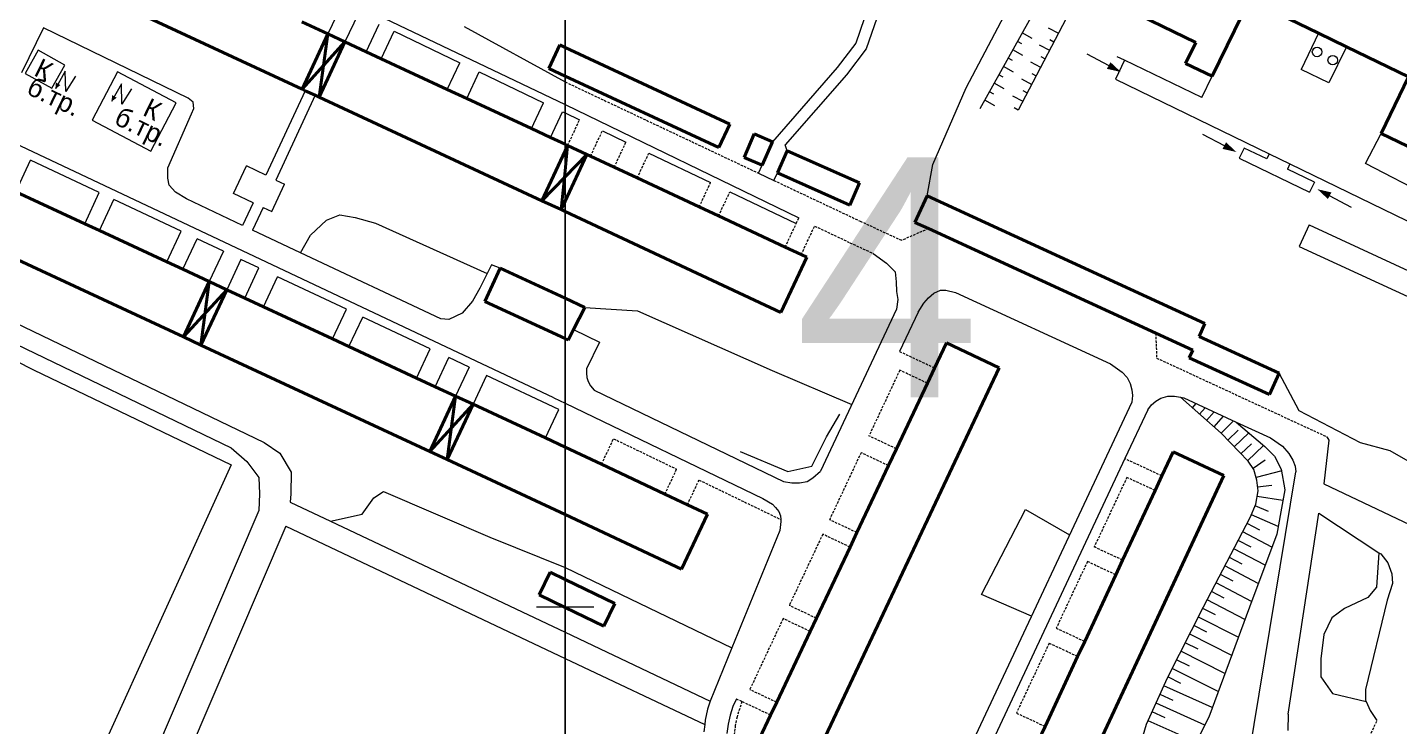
# Model space of a CAD drawing. Extents: x 1000 to 4000, y -5000 to -1000.
# Drawn here: x 1888 to 2173.8, y -3224.9 to -3079.2 of the extents above; entities that cross this region are included whole.
import ezdxf
from ezdxf.enums import TextEntityAlignment as Align

# ---------------------------------------------------------------- set-up
doc = ezdxf.new("R2010")
doc.units = 0
doc.header["$MEASUREMENT"] = 0
doc.linetypes.add('DASHED', pattern=[0.75, 0.5, -0.25])
for name, color, linetype in [('1', 7, 'CONTINUOUS'), ('11', 7, 'CONTINUOUS'), ('15', 7, 'CONTINUOUS'), ('16', 7, 'CONTINUOUS'), ('17', 7, 'CONTINUOUS'), ('24', 7, 'CONTINUOUS'), ('37', 7, 'CONTINUOUS'), ('40', 7, 'CONTINUOUS'), ('6', 7, 'CONTINUOUS'), ('7', 7, 'CONTINUOUS'), ('границы команд_1', 10, 'CONTINUOUS')]:
    doc.layers.add(name, color=color, linetype=linetype)
doc.styles.get("Standard").update_dxf_attribs({"font": 'txt', "height": 0.2})

msp = doc.modelspace()

# ---------------------------------------------------------------- linework, layer by layer
at = {"layer": '1', "color": 253, "linetype": 'Continuous', "lineweight": 0}
for p, q in [((2000, -4000), (2000, -3000)), ((2000, -3000), (2000, -4000)), ((2000, -3200), (1994.04, -3200)), ((2005.96, -3200), (2000, -3200))]:
    msp.add_line(p, q, dxfattribs=at)
at = {"layer": '11', "color": 253, "linetype": 'Continuous', "lineweight": 0}
for p, q in [((2083.54, -3091.78), (2106.15, -3048.77)), ((2108.69, -3084.74), (2113.23, -3087.15)), ((2116.53, -3086.06), (2114.98, -3085.31)), ((2132.66, -3093.81), (2116.53, -3086.06)), ((2132.66, -3093.81), (2134.78, -3089.4)), ((2076.57, -3107.78), (2083.54, -3091.78)), ((2114.64, -3090.01), (2146.67, -3105.55)), ((2132.76, -3101.42), (2137.3, -3103.83)), ((2166.72, -3107.57), (2169.97, -3101.28)), ((2075.41, -3114.27), (2076.57, -3107.78)), ((2150.97, -3107.64), (2190.61, -3126.88)), ((2193.77, -3121.55), (2166.72, -3107.57)), ((2163.79, -3116.7), (2159.26, -3114.28)), ((1860.44, -3135.97), (1889.29, -3150.54)), ((1889.29, -3150.54), (1930.46, -3170.32)), ((2152.89, -3159.12), (2148.74, -3151.28)), ((2165.7, -3165.73), (2152.89, -3159.12)), ((2171.83, -3167.46), (2165.7, -3165.73)), ((2177.1, -3170.43), (2171.83, -3167.46)), ((1930.46, -3170.32), (1893.76, -3250.97))]:
    msp.add_line(p, q, dxfattribs=at)
for points in [[(2115.76, -3088.49), (2113.6, -3086.46), (2112.87, -3087.84)], [(2139.83, -3105.17), (2137.67, -3103.14), (2136.94, -3104.52)], [(2156.73, -3112.93), (2158.89, -3114.96), (2159.63, -3113.59)]]:
    msp.add_solid(points, dxfattribs=at)
at = {"layer": '15', "color": 253, "linetype": 'Continuous', "lineweight": 0}
for p, q in [((2141.44, -3104.34), (2140.42, -3106.45)), ((2140.42, -3106.45), (2155.05, -3113.55)), ((2146.15, -3106.62), (2141.44, -3104.34)), ((2146.67, -3105.55), (2146.15, -3106.62)), ((2146.67, -3105.55), (2150.97, -3107.64)), ((2150.97, -3107.64), (2150.45, -3108.71)), ((2156.07, -3111.44), (2150.45, -3108.71)), ((2156.07, -3111.44), (2155.05, -3113.55))]:
    msp.add_line(p, q, dxfattribs=at)
at = {"layer": '16', "color": 253, "linetype": 'Continuous', "lineweight": 0}
for p, q in [((1890.25, -3083.94), (1887.54, -3088.78)), ((1895.81, -3087.06), (1890.25, -3083.94)), ((1887.54, -3088.78), (1893.1, -3091.89)), ((1893.1, -3091.89), (1895.81, -3087.06)), ((1906.75, -3088.48), (1901.46, -3098.52)), ((1918.99, -3094.92), (1906.75, -3088.48)), ((1913.7, -3104.97), (1918.99, -3094.92)), ((1901.46, -3098.52), (1913.7, -3104.97))]:
    msp.add_line(p, q, dxfattribs=at)
for points in [[(1897.99, -3089.4), (1895.99, -3092.55), (1895.9, -3088.3), (1893.82, -3092.04)], [(1909.69, -3092.04), (1907.69, -3095.19), (1907.61, -3090.94), (1905.52, -3094.68)]]:
    msp.add_lwpolyline(points, dxfattribs=at)
for points in [[(1893.82, -3092.04), (1894.88, -3091.23), (1893.94, -3090.68)], [(1905.52, -3094.68), (1906.59, -3093.87), (1905.65, -3093.32)]]:
    msp.add_solid(points, dxfattribs=at)
at = {"layer": '24', "color": 253, "linetype": 'Continuous', "lineweight": 0}
for p, q in [((1929.43, -3061.53), (2000, -3095.25)), ((1953.36, -3074.76), (1950.59, -3080.56)), ((2063.2, -3074.8), (2060.53, -3082.52)), ((1956.88, -3076.44), (1954.12, -3082.21)), ((2065.47, -3075.67), (2062.7, -3083.68)), ((1891.38, -3079.28), (1886.77, -3088.68)), ((1921.51, -3093.95), (1891.38, -3079.28)), ((1958.56, -3084.28), (1961.24, -3078.52)), ((1961.71, -3085.74), (1964.37, -3080.02)), ((1964.37, -3080.02), (1978.05, -3086.56)), ((1978.98, -3079.05), (2000, -3090.56)), ((2060.53, -3082.52), (2056.7, -3087.59)), ((2062.7, -3083.68), (2058.59, -3089.12)), ((1975.46, -3092.13), (1978.05, -3086.56)), ((2116.53, -3086.06), (2114.64, -3090.01)), ((1979.54, -3094.03), (1982.11, -3088.49)), ((1982.11, -3088.49), (1995.5, -3094.89)), ((2056.7, -3087.59), (2043.2, -3103.03)), ((2058.59, -3089.12), (2045.85, -3103.69)), ((1945.88, -3092.39), (1937.7, -3109.97)), ((1922.5, -3094.77), (1921.51, -3093.95)), ((1922.67, -3096.09), (1922.5, -3094.77)), ((1947.95, -3093.35), (1939.74, -3111.01)), ((1992.99, -3100.29), (1995.5, -3094.89)), ((2000, -3095.25), (2048.69, -3118.91)), ((1917.23, -3108.45), (1922.17, -3097.24)), ((1922.17, -3097.24), (1922.67, -3096.09)), ((1996.99, -3102.15), (1999.48, -3096.8)), ((1999.48, -3096.8), (2000, -3097.04)), ((2000, -3097.04), (2003.01, -3098.48)), ((2007.77, -3100.75), (2012.68, -3103.1)), ((1997.69, -3156.36), (1882.98, -3102.2)), ((2046.29, -3104.92), (2045.85, -3103.69)), ((2017.45, -3105.38), (2030.31, -3111.52)), ((1885.61, -3113.44), (1888.66, -3106.87)), ((1902.97, -3113.63), (1888.66, -3106.87)), ((1917.23, -3110.59), (1917.23, -3108.45)), ((1930.95, -3113.84), (1933.63, -3108.08)), ((1937.7, -3109.97), (1933.63, -3108.08)), ((2040.3, -3109.59), (2041.08, -3107.93)), ((2040.3, -3109.59), (2043.49, -3111.09)), ((2043.49, -3111.09), (2044.24, -3109.5)), ((1917.56, -3112.07), (1917.23, -3110.59)), ((1918.88, -3113.55), (1917.56, -3112.07)), ((1938.92, -3117.57), (1941.57, -3111.86)), ((1939.74, -3111.01), (1941.57, -3111.86)), ((1899.96, -3120.11), (1902.97, -3113.63)), ((1903.01, -3121.53), (1906.02, -3115.07)), ((1920.01, -3121.68), (1906.02, -3115.07)), ((1921.12, -3114.93), (1918.88, -3113.55)), ((1932.82, -3120.46), (1921.12, -3114.93)), ((1935.02, -3115.73), (1930.95, -3113.84)), ((2034.33, -3113.45), (2048.16, -3120.05)), ((1935.02, -3115.73), (1932.82, -3120.46)), ((1937.09, -3116.71), (1934.89, -3121.43)), ((1937.09, -3116.71), (1938.92, -3117.57)), ((2154.97, -3120.35), (2152.9, -3124.83)), ((2154.97, -3120.35), (2179.42, -3131.64)), ((1917.04, -3128.06), (1920.01, -3121.68)), ((1920.38, -3129.61), (1923.34, -3123.25)), ((1928.85, -3125.85), (1923.34, -3123.25)), ((1944.91, -3126.16), (1934.89, -3121.43)), ((1928.85, -3125.85), (1925.87, -3132.17)), ((1974.11, -3139.96), (1944.91, -3126.16)), ((2064.2, -3126.31), (2066.95, -3128.35)), ((2152.9, -3124.83), (2177.35, -3136.12)), ((1862.3, -3129.56), (1937.34, -3165.71)), ((1932.48, -3127.57), (1929.51, -3133.86)), ((1936.21, -3129.32), (1932.48, -3127.57)), ((1933.28, -3135.61), (1936.21, -3129.32)), ((1984.67, -3128.68), (1983.76, -3130.5)), ((1986.5, -3129.36), (1984.67, -3128.68)), ((2066.95, -3128.35), (2068.73, -3130.15)), ((1937.15, -3137.41), (1940.07, -3131.15)), ((1954.44, -3137.93), (1940.07, -3131.15)), ((1983.76, -3130.5), (1982.25, -3133.51)), ((2068.73, -3130.15), (2068.98, -3132.21)), ((2068.98, -3132.21), (2069.04, -3134.22)), ((1865.01, -3135.29), (1930.44, -3166.81)), ((1982.25, -3133.51), (1980.72, -3136.26)), ((2069.04, -3134.22), (2069.33, -3135.88)), ((2075.69, -3135.57), (2076.82, -3134.55)), ((2076.82, -3134.55), (2078.23, -3133.93)), ((2078.23, -3133.93), (2079.28, -3133.97)), ((2079.28, -3133.97), (2081.3, -3134.41)), ((2081.3, -3134.41), (2113.58, -3149.32)), ((1951.56, -3144.12), (1954.44, -3137.93)), ((1980.72, -3136.26), (1978.58, -3138.73)), ((2069.05, -3137.94), (2053.21, -3171.68)), ((2069.33, -3135.88), (2069.05, -3137.94)), ((2073.53, -3138.53), (2074.71, -3136.66)), ((2074.71, -3136.66), (2075.69, -3135.57)), ((1954.99, -3145.71), (1957.86, -3139.55)), ((1971.9, -3146.18), (1957.86, -3139.55)), ((1975.78, -3140.05), (1974.11, -3139.96)), ((1978.58, -3138.73), (1975.78, -3140.05)), ((2073.53, -3138.53), (2069.67, -3146.75)), ((2001.76, -3142.16), (2007.19, -3144.78)), ((1969.07, -3152.26), (1971.9, -3146.18)), ((2007.19, -3144.78), (2004.49, -3150.36)), ((1972.96, -3154.07), (1975.78, -3148.01)), ((1980.03, -3150.02), (1975.78, -3148.01)), ((2113.58, -3149.32), (2116.07, -3151.06)), ((1980.03, -3150.02), (1977.18, -3156.03)), ((1983.66, -3151.73), (1980.83, -3157.73)), ((1998.67, -3158.82), (1983.66, -3151.73)), ((2004.49, -3150.36), (2004.43, -3151.27)), ((2004.43, -3151.27), (2004.52, -3152.13)), ((2004.52, -3152.13), (2004.78, -3152.99)), ((2116.07, -3151.06), (2117.08, -3152.14)), ((2117.08, -3152.14), (2117.7, -3153.42)), ((2004.78, -3152.99), (2005.29, -3153.87)), ((2005.29, -3153.87), (2006.06, -3154.77)), ((2006.06, -3154.77), (2045.5, -3173.82)), ((2117.7, -3153.42), (2118.03, -3154.7)), ((2118.03, -3154.7), (2118.2, -3155.91)), ((1997.69, -3156.36), (2000, -3157.48)), ((2000, -3157.48), (2041.16, -3177.36)), ((2118.03, -3157.3), (2078.79, -3241.02)), ((2118.2, -3155.91), (2118.03, -3157.3)), ((2121.36, -3158.85), (2122.13, -3157.85)), ((2122.13, -3157.85), (2123.02, -3157.06)), ((2123.02, -3157.06), (2124.1, -3156.44)), ((2124.1, -3156.44), (2125.58, -3156.04)), ((2125.58, -3156.04), (2126.95, -3156.04)), ((2126.95, -3156.04), (2128.16, -3156.26)), ((2128.16, -3156.26), (2128.89, -3156.4)), ((2128.89, -3156.4), (2139.76, -3161.43)), ((1995.92, -3164.75), (1998.67, -3158.82)), ((2121.36, -3158.85), (2116.58, -3169.05)), ((2139.76, -3161.43), (2146.93, -3164.75)), ((1937.34, -3165.71), (1940.61, -3167.94)), ((2146.93, -3164.75), (2149.44, -3166.44)), ((2149.44, -3166.44), (2150.75, -3167.97)), ((2159.07, -3165.22), (2158.02, -3174.27)), ((2158.7, -3164.52), (2159.07, -3165.22)), ((1930.44, -3166.81), (1933.71, -3169.66)), ((1940.61, -3167.94), (1942.91, -3171.89)), ((2116.58, -3169.05), (2078.32, -3250.68)), ((2150.75, -3167.97), (2151.58, -3169.36)), ((2151.58, -3169.36), (2152.1, -3170.62)), ((1933.71, -3169.66), (1936.18, -3172.95)), ((1942.91, -3171.89), (1942.84, -3176.41)), ((2051.63, -3173.08), (2053.21, -3171.68)), ((2142.24, -3232.27), (2152.23, -3171.8)), ((2152.1, -3170.62), (2152.23, -3171.8)), ((1936.18, -3172.95), (1936.35, -3176.41)), ((2045.5, -3173.82), (2047.23, -3174.12)), ((2047.23, -3174.12), (2048.85, -3174.12)), ((2048.85, -3174.12), (2050.41, -3173.84)), ((2050.41, -3173.84), (2051.63, -3173.08)), ((2158.02, -3174.27), (2187.33, -3188.21)), ((1936.35, -3176.41), (1936.18, -3179.88)), ((1942.84, -3176.41), (1942.76, -3178.14)), ((1942.76, -3178.14), (1951.14, -3182.11)), ((2041.16, -3177.36), (2043.19, -3178.51)), ((1936.18, -3179.88), (1906.91, -3248.27)), ((2043.19, -3178.51), (2043.83, -3179.23)), ((2043.83, -3179.23), (2044.53, -3180.08)), ((2044.53, -3180.08), (2044.87, -3181)), ((2044.87, -3181), (2044.92, -3181.73)), ((2150.64, -3222.29), (2156.99, -3180.43)), ((2156.99, -3180.43), (2169.51, -3188.65)), ((1941.84, -3183.15), (1912.85, -3250.88)), ((1941.84, -3183.15), (2000, -3210.69)), ((1951.14, -3182.11), (2000, -3205.24)), ((2044.96, -3182.18), (2044.74, -3184)), ((2044.92, -3181.73), (2044.96, -3182.18)), ((2044.74, -3184), (2034.75, -3208.5)), ((2169.51, -3188.65), (2169.89, -3188.9)), ((2169.89, -3188.9), (2171.38, -3190.73)), ((2171.38, -3190.73), (2172.21, -3193.05)), ((2172.38, -3195.05), (2171.22, -3198.55)), ((2172.21, -3193.05), (2172.38, -3195.05)), ((2171.22, -3198.55), (2166.74, -3217.18)), ((2000, -3205.24), (2030.22, -3219.55)), ((2034.75, -3208.5), (2030.22, -3219.55)), ((2000, -3210.69), (2029.09, -3224.46)), ((2166.74, -3217.18), (2166.74, -3219.34)), ((2030.22, -3219.55), (2029.68, -3221.26)), ((2034.93, -3220.72), (2034.37, -3222.48)), ((2035.68, -3219.12), (2034.93, -3220.72)), ((2166.74, -3219.34), (2166.87, -3219.63)), ((2166.87, -3219.63), (2167.73, -3221.5)), ((2029.21, -3223.57), (2029.09, -3224.46)), ((2029.68, -3221.26), (2029.21, -3223.57)), ((2034.37, -3222.48), (2033.98, -3224.38)), ((2150.64, -3222.29), (2150.58, -3225.67)), ((2167.73, -3221.5), (2169.12, -3223.64)), ((2029.09, -3224.46), (2028.89, -3225.95)), ((2033.98, -3224.38), (2033.72, -3226.32))]:
    msp.add_line(p, q, dxfattribs=at)
at = {"layer": '24', "color": 253, "linetype": 'DASHED', "lineweight": 0}
for p, q in [((2000, -3090.56), (2026.37, -3103.01)), ((2000.53, -3103.79), (2003.01, -3098.48)), ((2005.3, -3106.03), (2007.77, -3100.75)), ((2010.24, -3108.34), (2012.68, -3103.1)), ((2026.37, -3103.01), (2040.3, -3109.59)), ((2015.03, -3110.57), (2017.45, -3105.38)), ((2027.93, -3116.61), (2030.31, -3111.52)), ((2043.49, -3111.09), (2061.45, -3119.57)), ((2031.97, -3118.49), (2034.33, -3113.45)), ((2045.85, -3124.98), (2048.16, -3120.05)), ((2048.16, -3120.05), (2048.69, -3118.91)), ((2049.19, -3126.55), (2051.97, -3120.59)), ((2051.97, -3120.59), (2059.33, -3124.06)), ((2061.45, -3119.57), (2070.11, -3123.57)), ((2075.69, -3121.13), (2070.11, -3123.57)), ((2059.33, -3124.06), (2064.2, -3126.31)), ((2123.03, -3142.91), (2123.22, -3148.09)), ((2076.95, -3150.19), (2069.67, -3146.75)), ((2123.22, -3148.09), (2158.7, -3164.52)), ((2069.72, -3150.63), (2063.3, -3164.31)), ((2075.47, -3153.34), (2069.72, -3150.63)), ((2007.59, -3170.22), (2010.1, -3164.91)), ((2010.1, -3164.91), (2023.24, -3171.25)), ((2069.01, -3167.01), (2063.3, -3164.31)), ((2061.65, -3167.81), (2055.09, -3181.78)), ((2067.36, -3170.51), (2061.65, -3167.81)), ((2124.31, -3172.65), (2116.58, -3169.05)), ((2020.79, -3176.45), (2023.24, -3171.25)), ((2025.48, -3178.66), (2027.91, -3173.51)), ((2027.91, -3173.51), (2044.92, -3181.73)), ((2117.03, -3172.96), (2110.23, -3187.45)), ((2122.89, -3175.69), (2117.03, -3172.96)), ((2060.78, -3184.46), (2055.09, -3181.78)), ((2053.67, -3184.8), (2046.7, -3199.64)), ((2059.35, -3187.48), (2053.67, -3184.8)), ((2116.13, -3190.2), (2110.23, -3187.45)), ((2108.8, -3190.5), (2102.29, -3204.4)), ((2114.71, -3193.25), (2108.8, -3190.5)), ((2052.35, -3202.31), (2046.7, -3199.64)), ((2045.41, -3202.38), (2038.47, -3217.17)), ((2051.05, -3205.05), (2045.41, -3202.38)), ((2108.23, -3207.16), (2102.29, -3204.4)), ((2100.83, -3207.52), (2094, -3222.08)), ((2106.77, -3210.29), (2100.83, -3207.52)), ((2044.08, -3219.82), (2038.47, -3217.17)), ((2036.83, -3219.67), (2035.68, -3219.12)), ((2036.83, -3219.67), (2035.82, -3222.86)), ((2042.82, -3222.49), (2036.83, -3219.67)), ((2035.82, -3222.86), (2035.46, -3224.63)), ((2099.98, -3224.87), (2094, -3222.08)), ((2163.11, -3236.4), (2169.12, -3223.64)), ((2035.46, -3224.63), (2035.22, -3226.44))]:
    msp.add_line(p, q, dxfattribs=at)
at = {"layer": '37', "color": 253, "linetype": 'Continuous', "lineweight": 0}
for p, q in [((2115.66, -3055.78), (2094.36, -3096.47)), ((2086.47, -3096.1), (2101.47, -3069.15)), ((2097.32, -3081.54), (2095.23, -3080.37)), ((2100.63, -3079.32), (2102.76, -3080.43)), ((2095.38, -3085.03), (2093.28, -3083.87)), ((2095.13, -3082.6), (2094.25, -3082.12)), ((2098.77, -3082.86), (2100.9, -3083.98)), ((2100.94, -3081.74), (2101.83, -3082.2)), ((2093.18, -3086.1), (2092.31, -3085.61)), ((2096.92, -3086.41), (2099.05, -3087.52)), ((2099.09, -3085.28), (2099.97, -3085.75)), ((2091.24, -3089.59), (2090.36, -3089.11)), ((2093.43, -3088.53), (2091.34, -3087.36)), ((2097.23, -3088.83), (2098.12, -3089.29)), ((2091.49, -3092.02), (2089.39, -3090.86)), ((2095.06, -3089.95), (2097.19, -3091.07)), ((2095.38, -3092.37), (2096.26, -3092.84)), ((2089.54, -3095.52), (2087.45, -3094.35)), ((2089.29, -3093.09), (2088.42, -3092.6)), ((2093.21, -3093.5), (2095.34, -3094.61)), ((2093.52, -3095.92), (2094.41, -3096.38)), ((2136.63, -3163.73), (2128.16, -3156.26)), ((2131.4, -3157.56), (2130.63, -3158.44)), ((2133.3, -3158.44), (2132.13, -3159.76)), ((2135.19, -3159.31), (2133.63, -3161.09)), ((2137.08, -3160.19), (2135.13, -3162.41)), ((2139.26, -3161.2), (2136.63, -3163.73)), ((2142.26, -3169.57), (2136.63, -3163.73)), ((2140.18, -3163.09), (2138.02, -3165.17)), ((2142.43, -3163.69), (2139.4, -3166.61)), ((2139.76, -3161.43), (2145.77, -3166.52)), ((2142.95, -3165.97), (2140.79, -3168.05)), ((2145.5, -3166.29), (2142.18, -3169.49)), ((2145.77, -3166.52), (2147.77, -3168.56)), ((2143.5, -3171.34), (2142.26, -3169.57)), ((2145.8, -3169.4), (2143.34, -3171.12)), ((2147.77, -3168.56), (2149.14, -3171.27)), ((2144.08, -3173.56), (2143.5, -3171.34)), ((2149.32, -3171.61), (2143.93, -3173.01)), ((2149.14, -3171.27), (2149.94, -3175.53)), ((2144.34, -3175.73), (2144.08, -3173.56)), ((2147.23, -3174.62), (2144.25, -3174.98)), ((2143.9, -3178.57), (2144.34, -3175.73)), ((2149.53, -3177.8), (2144.15, -3176.96)), ((2149.94, -3175.53), (2149.1, -3180.12)), ((2142.7, -3181.35), (2143.9, -3178.57)), ((2148.55, -3183.16), (2142.96, -3180.75)), ((2146.51, -3180.1), (2143.75, -3178.91)), ((2149.1, -3180.12), (2148.26, -3184.78)), ((2132.99, -3199.91), (2142.7, -3181.35)), ((2144.74, -3183.93), (2142.08, -3182.54)), ((2142.88, -3187.48), (2140.22, -3186.09)), ((2147.23, -3187.5), (2141.15, -3184.32)), ((2148.26, -3184.78), (2142.53, -3199.98)), ((2141.03, -3191.02), (2138.37, -3189.63)), ((2145.81, -3191.27), (2139.3, -3187.86)), ((2144.39, -3195.04), (2137.44, -3191.4)), ((2142.97, -3198.81), (2135.59, -3194.95)), ((2139.17, -3194.57), (2136.51, -3193.18)), ((2137.32, -3198.11), (2134.66, -3196.72)), ((2125.49, -3214.71), (2132.99, -3199.91)), ((2135.49, -3201.62), (2132.81, -3200.26)), ((2141.57, -3202.59), (2133.73, -3198.49)), ((2142.53, -3199.98), (2134.06, -3222.92)), ((2133.68, -3205.19), (2131, -3203.83)), ((2140.21, -3206.26), (2131.91, -3202.05)), ((2139.02, -3210.14), (2130.1, -3205.62)), ((2137.42, -3213.81), (2128.29, -3209.18)), ((2131.87, -3208.76), (2129.19, -3207.4)), ((2130.06, -3212.32), (2127.39, -3210.97)), ((2121.14, -3224.37), (2125.49, -3214.71)), ((2128.25, -3215.89), (2125.58, -3214.54)), ((2136.03, -3217.59), (2126.48, -3212.75)), ((2126.66, -3219.41), (2123.93, -3218.18)), ((2134.81, -3220.89), (2124.75, -3216.36)), ((2133.23, -3224.56), (2123.11, -3220.01)), ((2131.43, -3228.14), (2121.47, -3223.65)), ((2125.02, -3223.06), (2122.29, -3221.83)), ((2134.06, -3222.92), (2126.92, -3237.08)), ((2119.5, -3229.8), (2121.14, -3224.37))]:
    msp.add_line(p, q, dxfattribs=at)
at = {"layer": '40', "color": 253, "linetype": 'Continuous', "lineweight": 0}
for p, q in [((1946.96, -3122.46), (1950.27, -3119.36)), ((1950.27, -3119.36), (1953.05, -3118.28)), ((1953.05, -3118.28), (1956.26, -3118.82)), ((1956.26, -3118.82), (1960.54, -3120)), ((1960.54, -3120), (1983.76, -3130.5)), ((1944.91, -3126.16), (1946.96, -3122.46)), ((2004.14, -3137.56), (2015.08, -3138.27)), ((2015.08, -3138.27), (2043.12, -3150.72)), ((2043.12, -3150.72), (2059.73, -3157.79)), ((2054.47, -3164.53), (2057.22, -3159.78)), ((2051.41, -3170.65), (2054.47, -3164.53)), ((2036.44, -3167.59), (2046.37, -3171.72)), ((2046.37, -3171.72), (2051.41, -3170.65)), ((1957.72, -3180.65), (1960.19, -3177.19)), ((1960.19, -3177.19), (1962.17, -3175.87)), ((1962.17, -3175.87), (1984.36, -3185.41)), ((1951.14, -3182.11), (1957.72, -3180.65)), ((2086.74, -3197.34), (2095.92, -3179.62)), ((2095.92, -3179.62), (2105.07, -3184.95)), ((1984.36, -3185.41), (2000, -3191.73)), ((2169.51, -3188.65), (2169, -3195.86)), ((2000, -3191.73), (2034.75, -3208.5)), ((2097.14, -3201.87), (2086.74, -3197.34)), ((2167.21, -3197.99), (2162.32, -3200.28)), ((2169, -3195.86), (2167.21, -3197.99)), ((2162.32, -3200.28), (2159.71, -3202.24)), ((2159.71, -3202.24), (2158.08, -3205.68)), ((2158.08, -3205.68), (2157.42, -3210.75)), ((2157.42, -3210.75), (2157.42, -3214.51)), ((2157.42, -3214.51), (2159.87, -3217.95)), ((2159.87, -3217.95), (2166.87, -3219.63))]:
    msp.add_line(p, q, dxfattribs=at)
at = {"layer": '6', "color": 253, "linetype": 'Continuous', "lineweight": 40}
for p, q in [((1945.23, -3092.08), (1898.16, -3070.19)), ((2115.06, -3074.42), (2131.35, -3082.33)), ((2142.53, -3073.43), (2134.78, -3089.4)), ((2142.53, -3073.43), (2156.96, -3080.44)), ((1945.2, -3078.06), (1950.59, -3080.56)), ((1950.59, -3080.56), (1945.23, -3092.08)), ((1948.77, -3093.73), (1950.59, -3080.56)), ((1950.59, -3080.56), (1954.12, -3082.21)), ((2156.96, -3080.44), (2162.77, -3083.26)), ((1945.23, -3092.08), (1954.12, -3082.21)), ((1954.12, -3082.21), (1948.77, -3093.73)), ((1954.12, -3082.21), (1958.56, -3084.28)), ((1998.88, -3082.85), (1996.6, -3087.76)), ((2000, -3083.37), (1998.88, -3082.85)), ((2034.29, -3099.34), (2000, -3083.37)), ((2131.35, -3082.33), (2129.23, -3086.71)), ((2162.77, -3083.26), (2175.68, -3089.52)), ((1958.56, -3084.28), (1961.71, -3085.74)), ((1961.71, -3085.74), (1975.46, -3092.13)), ((2129.23, -3086.71), (2134.78, -3089.4)), ((1996.6, -3087.76), (2000, -3089.34)), ((2000, -3089.34), (2032, -3104.24)), ((2175.68, -3089.52), (2169.97, -3101.28)), ((1945.88, -3092.39), (1945.23, -3092.08)), ((1947.95, -3093.35), (1945.88, -3092.39)), ((1975.46, -3092.13), (1979.54, -3094.03)), ((1948.77, -3093.73), (1947.95, -3093.35)), ((1995.17, -3115.31), (1948.77, -3093.73)), ((1979.54, -3094.03), (1992.99, -3100.29)), ((1992.99, -3100.29), (1996.99, -3102.15)), ((2032, -3104.24), (2034.29, -3099.34)), ((1996.99, -3102.15), (2000, -3103.55)), ((2000, -3103.55), (2000.53, -3103.79)), ((2000, -3109.06), (2000.53, -3103.79)), ((2000, -3104.93), (2000.53, -3103.79)), ((2000.53, -3103.79), (2004.54, -3105.67)), ((2039.4, -3101.39), (2037.28, -3106.28)), ((2043.2, -3103.03), (2039.4, -3101.39)), ((2041.08, -3107.93), (2043.2, -3103.03)), ((2169.97, -3101.28), (2192.39, -3112.16)), ((2000, -3104.93), (1995.17, -3115.31)), ((2000, -3110.34), (2004.54, -3105.67)), ((2000, -3115.44), (2004.54, -3105.67)), ((2004.54, -3105.67), (2005.3, -3106.03)), ((2005.3, -3106.03), (2010.24, -3108.34)), ((2037.28, -3106.28), (2041.08, -3107.93)), ((2046.29, -3104.92), (2044.24, -3109.5)), ((2061.32, -3111.62), (2046.29, -3104.92)), ((2000, -3109.06), (1999.19, -3117.18)), ((2010.24, -3108.34), (2015.03, -3110.57)), ((2044.24, -3109.5), (2059.28, -3116.21)), ((1995.17, -3115.31), (2000, -3110.34)), ((2015.03, -3110.57), (2027.93, -3116.61)), ((2059.28, -3116.21), (2061.32, -3111.62)), ((1885.61, -3113.44), (1899.96, -3120.11)), ((1999.19, -3117.18), (1995.17, -3115.31)), ((2075.41, -3114.27), (2072.86, -3119.83)), ((2133.29, -3140.9), (2075.41, -3114.27)), ((1999.19, -3117.18), (2000, -3115.44)), ((2000, -3117.56), (1999.19, -3117.18)), ((2044.97, -3138.58), (2000, -3117.56)), ((2027.93, -3116.61), (2031.97, -3118.49)), ((1899.96, -3120.11), (1903.01, -3121.53)), ((2031.97, -3118.49), (2045.85, -3124.98)), ((2072.86, -3119.83), (2075.69, -3121.13)), ((1920.51, -3143.69), (1872.57, -3121.39)), ((1903.01, -3121.53), (1917.04, -3128.06)), ((2075.69, -3121.13), (2123.03, -3142.91)), ((2045.85, -3124.98), (2049.19, -3126.55)), ((2049.19, -3126.55), (2050.34, -3127.08)), ((1917.04, -3128.06), (1920.38, -3129.61)), ((1920.38, -3129.61), (1925.87, -3132.17)), ((1983.28, -3136.28), (1986.5, -3129.36)), ((1986.5, -3129.36), (2000, -3135.64)), ((2050.34, -3127.08), (2044.97, -3138.58)), ((1925.87, -3132.17), (1920.51, -3143.69)), ((1924.15, -3145.38), (1925.87, -3132.17)), ((1925.87, -3132.17), (1929.51, -3133.86)), ((1920.51, -3143.69), (1929.51, -3133.86)), ((1929.51, -3133.86), (1924.15, -3145.38)), ((1929.51, -3133.86), (1933.28, -3135.61)), ((1933.28, -3135.61), (1937.15, -3137.41)), ((1937.15, -3137.41), (1951.56, -3144.12)), ((2000, -3144.05), (1983.28, -3136.28)), ((2000, -3135.64), (2004.14, -3137.56)), ((2001.76, -3142.16), (2004.14, -3137.56)), ((2132.05, -3143.6), (2133.29, -3140.9)), ((1924.15, -3145.38), (1920.51, -3143.69)), ((2000.63, -3144.34), (2001.76, -3142.16)), ((2123.03, -3142.91), (2130.74, -3146.46)), ((2132.05, -3143.6), (2148.74, -3151.28)), ((1971.83, -3167.55), (1924.15, -3145.38)), ((1951.56, -3144.12), (1954.99, -3145.71)), ((1954.99, -3145.71), (1969.07, -3152.26)), ((2000.63, -3144.34), (2000, -3144.05)), ((2079.43, -3144.94), (2076.95, -3150.19)), ((2090.43, -3150.14), (2079.43, -3144.94)), ((2130.01, -3148.03), (2130.74, -3146.46)), ((2146.7, -3155.71), (2130.01, -3148.03)), ((1969.07, -3152.26), (1972.96, -3154.07)), ((2051.52, -3232.54), (2090.43, -3150.14)), ((2076.95, -3150.19), (2075.47, -3153.34)), ((2148.74, -3151.28), (2146.7, -3155.71)), ((1972.96, -3154.07), (1977.18, -3156.03)), ((2075.47, -3153.34), (2069.01, -3167.01)), ((1977.18, -3156.03), (1971.83, -3167.55)), ((1971.83, -3167.55), (1980.83, -3157.73)), ((1975.47, -3169.25), (1977.18, -3156.03)), ((1980.83, -3157.73), (1975.47, -3169.25)), ((1977.18, -3156.03), (1980.83, -3157.73)), ((1980.83, -3157.73), (1995.92, -3164.75)), ((1995.92, -3164.75), (2000, -3166.65)), ((2000, -3166.65), (2007.59, -3170.22)), ((1975.47, -3169.25), (1971.83, -3167.55)), ((2000, -3180.66), (1975.47, -3169.25)), ((2069.01, -3167.01), (2067.36, -3170.51)), ((2124.31, -3172.65), (2126.63, -3167.66)), ((2126.63, -3167.66), (2137.22, -3172.59)), ((2007.59, -3170.22), (2020.79, -3176.45)), ((2067.36, -3170.51), (2060.78, -3184.46)), ((2137.22, -3172.59), (2098.78, -3255.09)), ((2122.89, -3175.69), (2124.31, -3172.65)), ((2020.79, -3176.45), (2025.48, -3178.66)), ((2116.13, -3190.2), (2122.89, -3175.69)), ((2024.27, -3192.1), (2000, -3180.66)), ((2029.67, -3180.63), (2024.27, -3192.1)), ((2025.48, -3178.66), (2029.67, -3180.63)), ((2060.78, -3184.46), (2059.35, -3187.48)), ((2059.35, -3187.48), (2052.35, -3202.31)), ((2114.71, -3193.25), (2116.13, -3190.2)), ((1994.57, -3197.45), (1996.87, -3192.71)), ((1996.87, -3192.71), (2000, -3194.23)), ((2000, -3194.23), (2010.34, -3199.25)), ((2108.23, -3207.16), (2114.71, -3193.25)), ((2000, -3200.09), (1994.57, -3197.45)), ((2008.04, -3203.99), (2000, -3200.09)), ((2010.34, -3199.25), (2008.04, -3203.99)), ((2052.35, -3202.31), (2051.05, -3205.05)), ((2051.05, -3205.05), (2044.08, -3219.82)), ((2106.77, -3210.29), (2108.23, -3207.16)), ((2099.98, -3224.87), (2106.77, -3210.29)), ((2044.08, -3219.82), (2042.82, -3222.49)), ((2042.82, -3222.49), (2040.53, -3227.35)), ((2098.63, -3227.77), (2099.98, -3224.87))]:
    msp.add_line(p, q, dxfattribs=at)
at = {"layer": '7', "color": 253, "linetype": 'Continuous', "lineweight": 0}
for p, q in [((2156.96, -3080.44), (2153.31, -3087.95)), ((2162.77, -3083.26), (2159.12, -3090.77)), ((2159.12, -3090.77), (2153.31, -3087.95))]:
    msp.add_line(p, q, dxfattribs=at)
for centre in [(2156.65, -3084.32), (2159.91, -3086.03)]:
    msp.add_circle(centre, 1, dxfattribs=at)

# ---------------------------------------------------------------- texts
at = {"layer": '17', "color": 253, "linetype": 'Continuous', "lineweight": 0}
for s, rotation, p in [('К', 333.7188, (1891.42, -3088)), ('б.тр.', 334.2903, (1893.39, -3094.03)), ('К', 333.7188, (1914.07, -3096.28)), ('б.тр.', 334.2903, (1911.64, -3100.32))]:
    msp.add_text(s, height=4, rotation=rotation, dxfattribs=at).set_placement(p, align=Align.MIDDLE)
at = {"layer": 'границы команд_1', "color": 251, "lineweight": 0, "insert": (2047.72, -3106.28), "char_height": 50, "attachment_point": 1}
msp.add_mtext_dynamic_manual_height_columns('{\\fArial|b0|i0|c204|p34;\\C6;4}', width=31.0266, gutter_width=1, heights=[0], dxfattribs=at)

doc.saveas('drawing.dxf')
